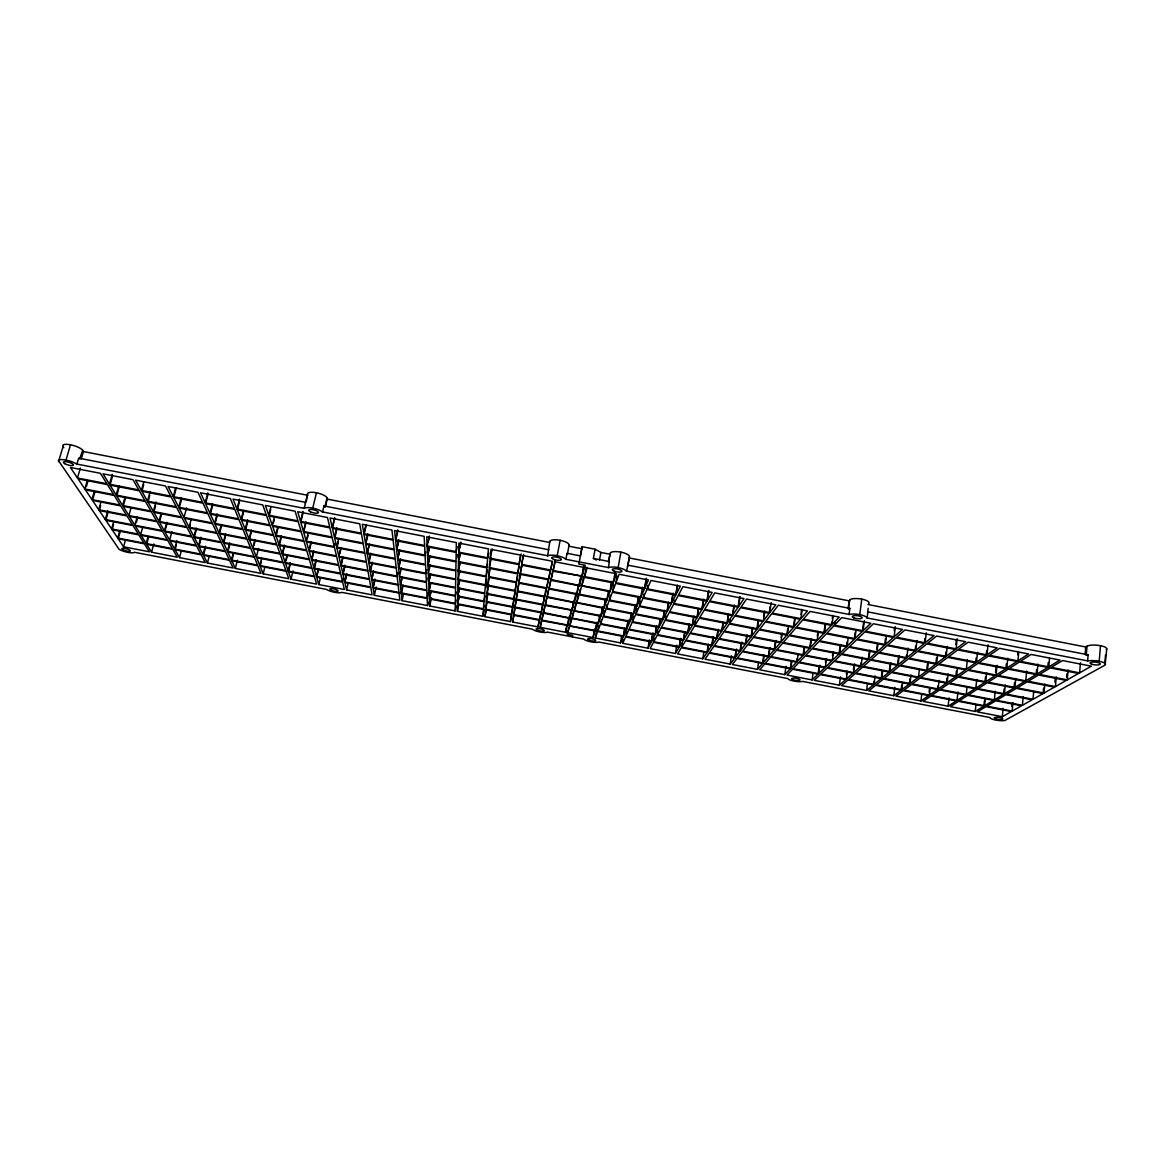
<?xml version="1.0" encoding="UTF-8"?>
<svg xmlns="http://www.w3.org/2000/svg" width="1165" height="1165" viewBox="0 0 1165 1165"><rect width="100%" height="100%" fill="white"/><g stroke="black" fill="none" stroke-linecap="round" stroke-linejoin="round"><path stroke-width="1.5" d="M455.18 610.911L455.297 603.965L429.434 598.97L429.739 605.989L455.18 610.911L456.214 605.946M429.084 591.063L429.404 598.344L455.311 603.354L455.428 596.16L429.084 591.063L430.555 584.233M428.735 582.864L429.055 590.422L455.442 595.519L455.559 588.063L428.735 582.864L430.599 574.17M456.17 551.642L456.331 542.584L426.74 536.817L427.133 545.992L456.17 551.642L457.233 546.662M457.394 611.334L457.539 604.402L483.388 609.397L482.805 616.256L457.394 611.334L458.777 604.722M457.554 603.79L457.714 596.611L484.028 601.693L483.431 608.8L457.554 603.79L459.316 595.373M457.728 595.97L457.889 588.514L484.698 593.713L484.072 601.067L457.728 595.97L459.52 587.422M457.903 587.859L458.078 580.126L485.383 585.413L484.742 593.058L457.903 587.859L459.724 579.151M486.533 579.427L485.441 584.743L458.093 579.427L458.267 571.403L460.291 561.792M458.296 570.69L458.471 562.331L486.853 567.85L486.169 576.093L458.296 570.69L459.971 562.68M458.486 561.588L458.675 552.894L487.64 558.53L486.912 567.107L458.486 561.588L460.204 553.433M458.704 552.137L458.894 543.079L488.455 548.832L487.698 557.773L458.704 552.137L460.801 542.162M1105.512 664.37A10.31 2.781 5 0 0 1099.207 661.254A10.31 2.781 5 0 0 1087.964 660.948L867.066 617.945A9.961 2.913 7.3 0 0 859.77 614.625A9.961 2.913 7.3 0 0 849.343 614.494L626.406 571.083A9.844 2.985 10.1 0 0 618.12 567.573A9.844 2.985 10.1 0 0 608.538 567.603L565.739 559.273A9.859 3 10.8 0 0 557.205 555.705A9.859 3 10.8 0 0 547.827 555.778L322.312 511.872A10.063 2.985 13.7 0 0 312.744 508.1A10.063 2.985 13.7 0 0 304.225 508.348L76.613 464.019A10.514 2.883 16.1 0 0 66.012 460.044A10.514 2.883 16.1 0 0 58.367 460.466L119.063 549.312A8.796 2.112 14.7 0 0 127.801 552.356A8.796 2.112 14.7 0 0 134.456 552.283L326.55 589.403A8.505 2.155 12.8 0 0 334.559 592.315A8.505 2.155 12.8 0 0 341.826 592.359L532.42 629.202A8.373 2.17 10.8 0 0 539.701 631.954A8.373 2.17 10.8 0 0 547.579 632.129L583.782 639.119A8.359 2.155 10.3 0 0 590.873 641.842A8.359 2.155 10.3 0 0 598.897 642.046L787.657 678.525A8.417 2.112 8.3 0 0 794.035 681.103A8.417 2.112 8.3 0 0 802.656 681.423L989.959 717.524A8.621 2.039 6.5 0 0 995.638 720.057A8.621 2.039 6.5 0 0 1004.842 720.494L1105.134 665.055L1106.75 648.847M1099.207 661.254L1100.474 645.687M1104.959 661.924L1105.512 655.05M485.441 584.743L486.111 576.806L458.267 571.403M1079.591 672.875L1091.387 666.176L1062.509 660.57L1051.238 667.356L1079.591 672.875L1080.45 662.783M1085.081 654.701L1085.736 646.983L1087.032 646.196A10.281 2.854 4.8 0 1 1099.847 645.57A10.281 2.854 4.8 0 1 1106.371 649.56M1086.261 655.473L1087.032 646.196M1087.615 661.036L1088.125 654.817L867.881 611.902L867.095 618.091M1066.572 677.113L1066.863 673.821M1067.256 679.865L1078.586 673.443L1050.277 667.938L1039.457 674.462L1067.256 679.865L1068.116 669.962M485.019 616.678L485.63 609.834L511.435 614.829L510.416 621.586L485.019 616.678L486.358 610.052M485.674 609.237L486.315 602.145L512.6 607.227L511.522 614.232L485.674 609.237L487.334 601.431M486.373 601.519L487.028 594.165L513.794 599.349L512.687 606.615L486.373 601.519L488.106 592.956M487.087 593.509L487.756 585.879L515.032 591.165L513.896 598.708L487.087 593.509L488.849 584.801M487.815 585.194L488.528 577.272L516.328 582.66L515.134 590.495L487.815 585.194L489.562 577.024M488.586 576.573L489.329 568.331L517.682 573.835L516.43 581.976L488.586 576.573L490.48 567.661M489.387 567.588L490.159 559.025L519.08 564.646L517.784 573.107L489.387 567.588L491.382 557.802M490.217 558.253L491.018 549.327L520.522 555.079L519.182 563.889L490.217 558.253L492.183 549.065M1054.908 682.253L1055.184 679.02M1055.403 686.593L1066.295 680.404L1038.525 675.016L1028.112 681.292L1055.403 686.593L1056.262 676.865M1043.083 693.568L1016.361 688.384L1006.706 694.194L1032.991 699.291L1043.083 693.568L1043.578 688.195M1043.986 693.059L1054.471 687.117L1027.224 681.831L1017.205 687.874L1043.986 693.059L1044.801 684.103M1047.961 665.783L1048.267 662.419M1048.777 666.875L1059.99 660.074L1031.083 654.453L1020.38 661.356L1048.777 666.875L1049.534 658.473M1032.991 699.291L1033.646 692.258M1036.268 672.904L1036.573 669.613M1037.025 673.996L1047.816 667.458L1019.477 661.938L1009.196 668.579L1037.025 673.996L1037.957 664.094M1022.389 705.306L1032.132 699.786L1005.876 694.704L996.585 700.311L1022.389 705.306L1023.22 696.655M1025.739 680.826L1036.107 674.55L1008.322 669.147L998.434 675.525L1025.739 680.826L1026.671 671.113M1011.861 706.456L1012.196 703.048M1014.031 687.933L987.265 682.748L978.105 688.661L1004.419 693.757L1014.031 687.933L1014.555 682.574M1012.167 711.101L1021.559 705.772L995.784 700.777L986.813 706.194L1012.167 711.101L1012.997 702.582M1017.657 654.774L1017.977 651.439M1014.875 687.423L1024.865 681.365L997.589 676.079L988.08 682.224L1014.875 687.423L1015.749 678.467M1017.919 660.875L1028.564 653.958L999.614 648.322L989.493 655.342L1017.919 660.875L1018.72 652.487M1005.905 668.681L978.076 663.278L968.712 669.759L996.06 675.074L1005.905 668.681L1006.385 663.744M1003.604 694.253L977.319 689.17L968.494 694.864L994.327 699.874L1003.604 694.253L1004.114 688.981M1006.778 668.113L1017.001 661.458L988.634 655.953L978.906 662.696L1006.778 668.113L1007.754 658.225M1004.419 693.757L1005.293 684.962M1002.308 716.693L1011.366 711.553L986.056 706.645L977.391 711.873L1002.308 716.693L1003.138 708.32M995.551 672.38L996.031 667.53M996.06 675.074L997.036 665.361M994.327 699.874L995.201 691.224M986.158 655.473L957.746 649.939L948.572 656.798L976.474 662.23L986.158 655.473L986.682 650.449M987.017 654.861L997.094 647.827L968.115 642.192L958.562 649.327L987.017 654.861L988.051 644.798M984.935 682.297L958.14 677.098L949.475 683.112L975.819 688.209L984.935 682.297L985.488 676.923M985.75 681.773L995.216 675.613L967.911 670.312L958.912 676.559L985.75 681.773L986.668 672.817M983.843 706.223L958.504 701.315L950.276 706.631L975.221 711.451L983.843 706.223L984.367 701.126M984.614 705.757L993.541 700.354L967.736 695.359L959.232 700.849L984.614 705.757L985.313 698.956M976.474 662.23L977.508 652.342M975.819 688.209L976.736 679.428M975.221 711.451L975.92 704.752M966.251 694.427L975.032 688.719L948.732 683.622L940.373 689.418L966.251 694.427L966.979 687.51M975.644 662.798L947.786 657.395L938.961 663.992L966.338 669.307L975.644 662.798L976.168 657.861M957.018 700.427L965.494 694.923L939.66 689.913L931.607 695.505L957.018 700.427L957.936 691.923M966.338 669.307L967.372 659.594M948.106 706.208L956.29 700.893L930.922 695.986L923.146 701.388L948.106 706.208L949.024 697.85M955.824 644.449L956.378 639.439M956.086 648.847L965.596 641.697L936.573 636.061L927.602 643.313L956.086 648.847L957.193 638.799M955.81 676.647L929 671.448L920.816 677.549L947.189 682.661L955.81 676.647L956.392 671.288M956.582 676.108L965.537 669.86L938.218 664.545L929.714 670.894L956.582 676.108L957.353 668.958M945.368 656.914L917.481 651.497L909.181 658.21L936.587 663.526L945.368 656.914L945.907 651.992M946.14 656.332L955.285 649.458L926.83 643.925L918.209 650.9L946.14 656.332L947.247 646.459M946.446 683.185L920.117 678.074L912.239 683.971L938.131 688.981L946.446 683.185L947.029 677.913M947.189 682.661L948.15 673.88M937.81 686.025L937.417 689.476L911.554 684.481L903.953 690.161L929.393 695.083L930.165 688.282M936.019 662.477L936.558 657.628M936.587 663.526L937.49 655.444M938.131 688.981L939.092 680.345M920.962 700.966L928.709 695.563L903.312 690.641L895.972 696.131L920.962 700.966L921.733 694.282M926.656 670.982L899.802 665.783L892.113 672.001L918.515 677.113L926.656 670.982L927.471 663.846M927.384 670.443L935.83 664.094L908.467 658.778L900.487 665.23L927.384 670.443L928.403 661.516M929.102 692.17L929.481 688.777M918.515 677.113L919.331 670.079M924.559 641.784L924.937 638.435M925.126 642.832L934.053 635.566L905.001 629.916L896.599 637.284L925.126 642.832L926.277 632.784M909.312 684.044L883.419 679.035L876.284 684.802L901.739 689.724L909.312 684.044L909.923 678.86M909.981 683.535L917.831 677.637L891.458 672.525L884.06 678.511L909.981 683.535L910.986 674.899M915.049 651.031L887.118 645.599L879.357 652.415L906.792 657.744L915.049 651.031L915.632 646.109M915.777 650.434L924.355 643.444L895.885 637.91L887.817 645.002L915.777 650.434L916.942 640.561M906.472 655.094L906.093 658.312L878.701 652.997L871.231 659.55L898.142 664.778L899.22 655.851M901.098 690.219L875.672 685.297L868.77 690.874L893.803 695.709L901.098 690.219L901.71 685.122M901.739 689.724L902.555 682.938M906.792 657.744L907.943 648.046M889.39 670.326L890.031 665.069M894.225 630.746L894.633 627.411M889.827 671.55L897.472 665.332L870.59 660.118L863.396 666.424L889.827 671.55L890.89 662.769M894.123 636.804L902.482 629.42L873.386 623.756L865.566 631.255L894.123 636.804L895.346 626.755M893.803 695.709L894.807 687.35M897.691 663.54L898.332 658.196M884.89 643.488L885.502 638.566M881.177 678.598L855.256 673.574L848.571 679.443L874.056 684.379L881.177 678.598L882.021 671.695M885.385 644.522L893.409 637.43L864.896 631.881L857.382 639.09L885.385 644.522L886.39 636.308M881.803 678.074L889.172 672.088L862.784 666.962L855.853 673.05L881.803 678.074L882.648 671.171M876.721 649.313L877.318 644.478M876.968 651.949L884.701 645.133L856.741 639.702L849.503 646.619L876.968 651.949L877.973 643.881M873.459 684.874L848.004 679.938L841.552 685.603L866.6 690.452L873.459 684.874L873.881 681.481M874.056 684.379L875.119 675.889M868.478 657.875L869.148 652.531M868.886 659.099L876.313 652.531L848.892 647.216L841.931 653.871L868.886 659.099L870.007 650.172M866.6 690.452L867.43 683.768M860.935 663.016L860.484 666.526L834.067 661.4L827.616 667.589L853.596 672.613L854.702 663.992M862.624 629.741L863.483 623.057M834.941 621.862L834.49 625.212L863.076 630.76L864.357 620.727M867.59 612.877L868.173 608.261M861.095 665.987L868.245 659.667L841.334 654.439L834.635 660.861L861.095 665.987L862.217 657.206M846.445 674.433L846.882 671.04M846.358 679.02L852.998 673.137L827.063 668.113L820.83 674.084L846.358 679.02L847.232 672.234M854.513 637.59L855.154 632.668M854.935 638.609L862.42 631.401L833.878 625.853L826.902 633.163L854.935 638.609L855.998 630.396M859.77 614.625L861.765 599.13A9.932 3 7.2 0 0 849.693 599.917L847.872 608.48M853.45 669.686L854.105 664.531M839.004 653.987L812.049 648.759L805.845 655.283L832.334 660.409L839.004 653.987L839.936 646.866M847.13 641.915L846.504 646.75L819.053 641.42L812.602 648.191L839.586 653.419L840.766 644.493M848.484 609.149L849.693 599.917M839.368 685.18L845.79 679.515L820.306 674.579L814.291 680.331L839.368 685.18L840.46 676.836M849.067 614.581L849.882 608.392L627.6 565.098L627.877 565.768M847.115 646.153L854.309 639.221L826.32 633.789L819.621 640.823L847.115 646.153L848.178 638.085M832.465 655.706L832.931 652.211M832.334 660.409L833.499 651.643M823.873 633.323L795.855 627.877L789.695 635.012L817.233 640.357L823.873 633.323L824.995 625.124M818.616 673.647L824.805 667.676L798.826 662.652L793.074 668.71L818.616 673.647L819.767 665.171M831.839 622.037L831.388 625.372L802.816 619.809L796.409 627.236L824.471 632.697L825.577 624.484M825.49 662.506L825.956 659.07M825.344 667.152L831.766 660.963L805.321 655.837L799.336 662.113L825.344 667.152L826.509 658.531M832.291 618.702L832.727 615.368M831.999 624.717L839.208 617.101L810.054 611.421L803.384 619.154L831.999 624.717L833.121 616.358M817.32 636.119L817.976 631.284M817.233 640.357L818.325 632.289M812.107 679.923L818.078 674.156L792.579 669.22L787.016 675.059L812.107 679.923L813.024 673.239M818.311 672.467L819.228 665.696M810.942 639.41L809.719 648.308L782.734 643.08L777.026 649.691L803.544 654.832L804.52 647.827M810.257 647.725L816.665 640.954L789.171 635.624L783.244 642.498L810.257 647.725L811.481 638.813M801.025 614.334L801.724 609.324M800.894 618.673L807.505 610.926L778.322 605.247L772.235 613.096L800.894 618.673L802.059 610.314M796.569 662.215L770.575 657.177L765.274 663.322L790.846 668.273L796.569 662.215L797.049 658.764M803.996 648.395L803.02 655.385L776.545 650.259L771.041 656.638L797.078 661.676L798.04 654.788M791.312 662.026L790.351 668.797L764.823 663.846L759.696 669.788L784.831 674.637L786.011 666.307M793.423 627.396L765.361 621.95L759.74 629.202L787.307 634.546L793.423 627.396L794.807 617.581M793.962 626.77L800.326 619.329L771.711 613.766L765.856 621.309L793.962 626.77L795.127 618.557M790.846 668.273L791.807 661.502M781.162 637.284L781.671 633.731M787.7 628.721L786.783 635.158L759.26 629.814L753.857 636.789L780.899 642.032L782.181 633.119M787.307 634.546L788.457 626.493M768.318 656.74L742.28 651.701L737.445 657.948L763.046 662.9L768.318 656.74L769.322 649.866M775.511 641.07L774.244 649.808L747.741 644.682L742.717 651.148L768.784 656.201L770.036 647.58M774.725 649.255L780.39 642.629L753.391 637.386L748.178 644.099L774.725 649.255L775.992 640.488M769.22 613.285L740.576 607.708L735.29 615.368L763.425 620.828L769.22 613.285L770.196 606.615M769.73 612.615L775.774 604.751L746.547 599.072L741.042 607.038L769.73 612.615L771.201 602.596M762.594 663.424L737.037 658.473L732.363 664.501L757.512 669.365L762.594 663.424L763.832 654.963M763.046 662.9L764.036 656.113M757.104 627.746L758.299 619.693M730.251 620.159L729.756 623.377L757.337 628.736L758.546 620.683M763.643 616.562L764.371 611.654M763.425 620.828L764.866 610.984M757.512 669.365L758.502 662.696M745.425 644.23L718.892 639.09L714.349 645.658L740.445 650.711L745.425 644.23L746.75 635.493M752.372 628.037L751.046 636.935L724.004 631.692L719.3 638.507L745.877 643.663L747.187 634.896M751.498 636.338L756.871 629.348L729.319 624.003L724.426 631.081L751.498 636.338L752.838 627.425M734.809 658.05L709.223 653.099L705 659.201L730.178 664.079L734.809 658.05L736.091 649.589M735.217 657.511L740.023 651.264L713.97 646.226L709.587 652.56L735.217 657.511L736.513 649.051M740.285 649.546L741.319 642.672M740.445 650.711L741.756 642.104M732.392 615.542L704.272 610.081L699.728 617.552L727.353 622.911L732.392 615.542L733.906 605.727M732.843 614.887L738.086 607.227L709.398 601.65L704.679 609.426L732.843 614.887L734.358 605.057M738.333 605.567L739.615 597.237M738.552 606.543L744.013 598.577L714.742 592.883L709.82 600.965L738.552 606.543L740.081 596.538M730.178 664.079L731.445 655.749M721.936 629.45L723.043 622.343M695.534 621.819L694.966 625.372L722.067 630.629L723.174 623.508M722.067 630.629L726.916 623.537L728.416 613.897M727.353 622.911L728.591 614.858M682.253 643.779L681.7 647.158L707.359 652.123L711.699 645.774L713.053 637.197M717.946 629.901L716.591 638.638L690.029 633.498L685.967 640.168L712.092 645.221L713.431 636.614M716.985 638.056L721.659 631.241L694.588 625.984L690.379 632.901L716.985 638.056L718.354 629.304M512.615 622.008L513.678 615.266L539.468 620.261L537.982 626.916L512.615 622.008L514.246 613.722M513.78 614.669L514.872 607.679L541.128 612.761L539.599 619.663L513.78 614.669L515.105 607.926M514.974 607.052L516.124 599.8L542.861 604.985L541.259 612.149L514.974 607.052L516.328 600.208M516.226 599.159L517.406 591.631L544.652 596.902L543.006 604.344L516.226 599.159L517.944 590.437M517.508 590.961L518.745 583.141L546.516 588.529L544.798 596.247L517.508 590.961L518.906 583.869M518.862 582.442L520.143 574.316L548.453 579.806L546.676 587.844L518.862 582.442L520.639 573.529M520.26 573.588L521.585 565.127L550.477 570.748L548.613 579.107L520.26 573.588L522.182 563.787M521.702 564.384L523.1 555.574L552.574 561.312L550.637 570.005L521.702 564.384L523.668 554.409M520.245 576.617L520.755 573.471M708.32 644.216L706.995 652.662L681.365 647.711L677.593 653.915L702.801 658.778L703.864 652.123M707.359 652.123L708.422 645.352M666.074 616.096L665.477 619.649L692.607 624.921L696.947 617.727L698.228 609.688M697.325 617.086L701.825 609.601L673.676 604.14L669.671 611.712L697.325 617.086L698.621 609.033M702.087 607.97L703.398 599.8M674.579 600.193L674.025 603.47L702.218 608.946L703.806 599.116M702.218 608.946L706.907 601.169L708.495 591.179M707.33 600.47L712.194 592.388L682.894 586.679L678.569 594.878L707.33 600.47L708.917 590.466M658.123 631.226L657.541 634.663L683.695 639.716L684.816 632.843M683.695 639.716L687.714 633.046L689.127 624.309M688.064 632.449L692.243 625.532L665.142 620.275L661.429 627.294L688.064 632.449L689.491 623.712M692.52 623.756L693.67 616.649M692.607 624.921L694.049 616.023M680.52 638.828L679.137 647.274L653.492 642.308L650.172 648.614L675.409 653.492L676.763 645.162M654.366 638.376L653.798 641.755L679.472 646.721L680.855 638.274M683.622 638.58L684.743 631.707M643.91 594.237L643.342 597.499L671.579 602.989L675.7 595.097L677.346 585.121M647.842 585.471L647.259 588.806L676.064 594.398L677.447 586.068M633.367 616.445L632.449 621.673L659.113 626.843L662.783 619.824L664.283 610.941M636.876 608.596L635.944 613.926L663.118 619.197L664.603 610.3M667.196 610.285L668.535 602.261M640.415 601.053L639.57 605.873L667.268 611.246L668.608 603.208M667.268 611.246L671.229 603.659L672.584 595.49M671.579 602.989L673.21 593.16M623.304 639.978L622.722 643.298L647.973 648.177L649.386 639.876M647.973 648.177L651.264 641.886L652.415 635.129M651.555 641.332L654.963 634.794L628.823 629.741L625.853 636.352L651.555 641.332L652.982 632.872M655.546 631.357L656.419 626.217M655.269 634.211L658.808 627.44L632.187 622.285L629.085 629.144L655.269 634.211L656.711 625.62M659.099 625.707L660.278 618.717M659.113 626.843L660.293 619.853M610.314 595.199L609.441 600.033L637.168 605.407L638.551 597.368M637.168 605.407L640.59 597.703L642.585 587.204M613.795 584.99L612.63 591.543L640.896 597.033L644.449 589.024L646.167 579.049M617.115 576.049L615.935 582.704L644.755 588.31L646.488 578.306M545.424 591.805L545.671 590.393M596.436 631.343L595.242 637.983L620.523 642.876L623.362 636.483L624.833 628.052M598.781 625.867L597.878 630.935L623.61 635.915L624.79 629.158M623.61 635.915L626.552 629.289L628.052 620.712M601.227 620.202L600.616 623.639L626.814 628.707L628.314 620.115M626.144 634.663L626.726 631.284M630.163 620.1L631.386 613.11M604.387 610.824L603.441 616.052L630.134 621.236L631.357 614.246M607.023 604.635L606.382 608.188L633.585 613.474L635.129 604.577M633.585 613.474L636.876 606.062L638.537 596.436M626.522 571.258L629.435 556.972A9.815 3.073 10.1 0 0 620.872 552.137A9.815 3.073 10.1 0 0 610.183 553.215L608.48 561.836M627.804 566.161L629.435 556.972M620.523 642.876L621.688 636.221M618.134 567.573L620.872 552.137M601.213 614.479L602.465 607.504M572.263 636.789L572.699 635.406L567.224 634.343L567.559 633.236L565.52 632.246L540.181 627.338L541.696 620.683L595.635 630.513L598.111 623.785L543.545 612.586L545.176 605.436L601.125 615.615L602.698 606.878M604.431 604.824L605.378 599.509M578.117 595.359L576.792 602.451L604.023 607.737L605.625 598.854M604.023 607.737L606.79 600.223L608.523 590.597M610.489 588.485L611.669 581.961M583.374 577.389L581.874 585.558L610.169 591.063L611.916 581.248M610.169 591.063L613.154 582.937L615.207 572.219M568.651 627.687L567.719 632.668L593.029 637.561L594.543 629.26M593.029 637.561L596.946 622.649M595.635 630.513L597.164 622.066M608.538 562.404L610.183 553.215M573.049 612.965L572.102 618.12L598.329 623.188L599.655 615.222M608.334 567.704L609.441 561.559L593.393 558.428L595.082 549.225L582.223 546.705L580.403 555.501M599.494 560.088L600.892 552.443L595.082 549.225M582.456 573.529L583.68 566.874M555.064 560.511L553.157 570.5L582.049 576.122L583.898 566.132M580.17 589.359L579.282 594.165L576.675 594.383L548.933 588.995L547.171 596.713L603.79 608.378L601.125 615.615M586.097 568.287L584.568 576.602L552.982 571.243L551.074 579.573L609.907 591.747L607.038 599.553L579.282 594.165L581.655 586.257M566.758 625.605L565.52 632.246L569.204 616.649M582.223 546.705L578.816 564.006L585.252 565.258L584.801 566.787L587.131 568.039L616.533 573.763L613.431 582.223L584.568 576.602L587.131 568.039M571.403 609.091L569.816 617.668L571.899 610.606M572.219 608.858L573.515 601.897M546.662 597.82L545.322 604.795L572.073 609.979L573.704 601.256M571.127 618.775L569.874 625.518L571.913 618.717M572.073 609.979L576.078 593.116M577.563 589.563L578.452 584.757M550.623 580.287L549.094 588.31L576.864 593.699L578.364 585.675M575.699 603.455L574.403 610.431L576.602 603.106M576.864 593.699L580.709 577.622M581.219 575.277L579.413 585.078L581.83 576.85M565.87 559.448L567.035 553.288L580.505 555.909M567.355 554.38L569.088 545.205A9.83 3.087 10.8 0 0 560.147 540.298A9.83 3.087 10.8 0 0 549.807 541.448L549.603 542.453L327.249 499.101L327.001 497.994A10.034 3.073 13.8 0 0 316.458 492.766A10.034 3.073 13.8 0 0 307.531 494.193L305.317 503.338M537.982 626.916L539.57 618.63M539.599 619.663L540.88 612.921M541.259 612.149L542.905 603.572M543.006 604.344L544.667 595.621M544.798 596.247L546.501 587.378M546.676 587.844L548.365 578.903L547.623 581.932M548.613 579.107L550.186 570.937M550.637 570.005L552.225 561.69M540.181 627.338L541.448 620.712M541.841 620.1L543.414 613.198L569.641 618.28L567.632 625.081L541.841 620.1L543.443 611.669M543.545 612.586L544.856 605.727M547.171 596.713L548.526 589.606M551.074 579.573L552.953 569.772M557.205 555.705L560.147 540.298M549.807 541.448L547.637 555.894M519.182 563.889L521.163 553.914M517.784 573.107L519.08 566.583M516.43 581.976L517.711 575.554M515.134 590.495L516.546 583.403M513.896 598.708L515.614 589.985M512.687 606.615L514.377 598.053M511.522 614.232L513.197 605.815M510.416 621.586L511.712 614.96M521.105 569.423L521.745 566.161M486.169 576.093L487.48 569.685M485.82 587.83L486.519 584.349M484.072 601.067L485.121 595.941M483.431 608.8L484.116 605.436M482.805 616.256L484.159 609.63M487.698 557.773L488.718 552.793M486.912 567.107L487.582 563.845M455.442 595.519L456.156 592.111M458.617 585.034L459.709 579.821M455.311 603.354L456.01 599.99M458.428 593.189L459.505 588.063M458.238 601.038L459.301 595.999M456.709 557.846L457.394 554.584M459.724 547.929L460.772 542.948M459.505 557.452L460.525 552.559M458.093 579.427L459.957 570.573M403.134 585.121L401.284 593.524L402.056 600.645L427.526 605.567L428.225 602.261M429.404 598.344L430.846 591.616M429.798 597.281L431.239 590.568M429.739 605.989L431.501 597.718M399.799 550.04L397.658 559.637L398.547 567.879L425.953 573.195L426.725 569.656M427.948 564.792L427.584 556.331L456.01 561.85L455.865 570.209L427.948 564.792L429.681 556.797M427.977 565.52L455.85 570.923L455.719 578.976L428.341 573.661L427.977 565.52L430.06 555.923M426.361 581.743L425.982 573.894L398.619 568.593L399.464 576.529L426.361 581.743L427.118 578.262M428.341 573.661L430.249 564.807M428.705 582.194L428.371 574.36L455.704 579.66L455.573 587.408L428.705 582.194L430.584 573.5M427.147 597.907L426.798 590.626L400.425 585.514L401.226 592.898L427.147 597.907L428.239 592.869M429.055 590.422L430.526 583.578M397.847 530.701L395.634 540.647L396.581 549.56L425.079 555.093L425.778 551.846M427.133 545.992L429.303 536.031M428.254 541.798L429.332 536.832M427.555 555.574L427.176 546.778L456.156 552.414L456.01 561.108L427.555 555.574L429.317 547.434M427.934 554.7L429.346 548.191M402.056 600.645L403.498 594.019M399.464 576.529L401.386 567.836M400.367 584.859L399.537 577.214L426.405 582.413L426.769 589.971L400.367 584.859L401.867 578.029M400.804 583.811L402.318 576.981M401.226 592.898L402.697 586.17M396.581 549.56L398.765 539.788M396.668 550.331L425.109 555.851L425.531 564.326L397.585 558.909L396.668 550.331L398.838 540.56M397.585 558.909L399.362 550.899M398.547 567.879L400.512 559.04M399.012 566.816L400.192 561.515M370.849 553.987L368.839 562.812L370.208 570.865L397.134 576.078L397.906 572.597M395.547 539.846L394.542 530.556L424.162 536.322L424.613 545.497L395.547 539.846L397.76 529.9M371.635 579.296L370.31 571.549L397.207 576.762L398.066 584.422L371.635 579.296L373.557 570.763M372.509 576.544L373.295 573.136M373.004 587.437L371.737 579.966L398.139 585.078L398.969 592.461L373.004 587.437L374.912 579.034M373.499 586.388L374.635 581.35M374.344 595.286L373.12 588.077L399.042 593.087L399.828 600.208L374.344 595.286L376.193 587.014M369.494 544.157L367.295 553.739L395.226 559.156L396.158 567.428L368.722 562.098L370.732 553.259M370.208 570.865L372.174 562.171M370.718 569.816L372.29 562.87M545.322 604.795L547.026 597.368L574.243 602.64M549.094 588.31L550.914 580.287L579.209 585.791M553.157 570.5L555.137 561.807L584.568 567.544L582.049 576.122M363.902 533.701L362.315 524.279L391.964 530.06L393.013 539.351L363.902 533.701L365.81 525.415M364.048 534.502L393.1 540.152L394.105 549.079L365.577 543.545L364.048 534.502L366.334 524.57M365.577 543.545L367.82 533.774M365.708 544.317L394.192 549.836L395.153 558.428L367.179 552.996L365.708 544.317L367.572 536.177M367.179 552.996L368.999 545.002M345 565.87L343.02 574.403L369.451 579.515L370.747 587L344.767 581.976L346.704 573.573M345.685 579.253L346.471 575.903M346.588 589.912L344.913 582.616L370.863 587.641L372.116 594.849L346.588 589.912L348.117 583.316M340.894 565.185L339.03 557.03L366.451 562.346L367.863 570.413L340.894 565.185L342.525 558.239M341.054 565.884L367.98 571.098L369.334 578.859L342.874 573.733L341.054 565.884L343.078 557.205M342.874 573.733L344.855 565.185M316.298 560.307L314.273 568.84L316.487 576.5L342.51 581.539L343.282 578.175M305.638 524.148L303.672 532.259L306.264 541.172L334.297 546.618L335.054 543.429M336.729 547.084L334.704 538.288L363.232 543.822L364.747 552.53L336.729 547.084L338.607 539.104M336.903 547.841L364.878 553.273L366.334 561.632L338.855 556.302L336.903 547.841L338.403 541.463M338.855 556.302L340.923 547.477M339.845 553.506L340.675 549.967M318.817 584.553L316.676 577.156L342.656 582.18L344.374 589.49L318.817 584.553L320.39 577.942M332.229 527.541L330.044 518.003L359.737 523.784L361.368 533.206L332.229 527.541L334.588 517.595M332.811 526.697L334.777 518.425M334.53 537.502L332.418 528.357L361.514 534.007L363.087 543.05L334.53 537.502L336.831 527.745M335.098 536.657L337.005 528.546M313.851 551.54L311.769 560.205L338.724 565.418L340.559 573.282L314.069 568.156L316.108 559.622M316.487 576.5L318.089 569.787M317.084 575.481L318.671 568.768M308.958 550.506L306.482 541.929L334.471 547.375L336.467 555.851L308.958 550.506L311.084 541.681M309.599 549.472L311.288 542.424M322.516 512.061L323.972 505.93L548.817 549.749M311.565 559.491L309.176 551.249L336.641 556.564L338.549 564.734L311.565 559.491L313.647 550.812M327.001 497.994L324.817 507.139L323.972 505.93M325.428 506.702L327.249 499.101M290.464 563.307L288.41 571.68L314.419 576.719L316.603 584.116L291.017 579.18L293.027 570.923M303.177 512.28L300.759 522.197L329.884 527.862L332.04 537.021L303.453 531.473L305.812 521.716M312.744 508.1L316.458 492.766M306.264 541.172L308.186 533.191M307.254 538.74L308.011 535.551M288.192 571.025L285.483 563.263L311.972 568.389L314.23 576.063L288.192 571.025L290.231 562.637M300.526 521.367L297.73 511.712L327.452 517.493L329.695 527.046L300.526 521.367L302.944 511.435M304.225 508.348L305.594 502.348L78.667 458.136L76.89 464.238M306.351 501.387L307.531 494.193M281.464 536.628L279.294 545.453L306.788 550.783L309.22 559.04L282.207 553.812L284.333 545.133M282.877 552.793L284.58 545.861M285.25 562.578L282.454 554.525L309.424 559.753L311.769 567.704L285.25 562.578L286.91 555.749M286.313 559.855L287.158 556.448M275.741 535.259L272.61 526.231L301.196 531.779L303.817 540.706L275.741 535.259L277.721 527.264M276.018 536.016L304.05 541.463L306.57 550.04L279.032 544.71L276.018 536.016L277.984 528.051M279.032 544.71L281.216 535.885M259.853 565.535L256.679 557.685L283.182 562.812L285.92 570.588L259.853 565.535L261.528 558.836M260.538 564.53L261.382 561.181M270.717 509.425L269.057 516.037L298.225 521.702L300.963 530.992L272.333 525.43L274.358 517.304M273.411 522.983L274.226 519.736M263.188 573.792L260.13 566.219L286.153 571.243L288.789 578.743L263.188 573.792L264.834 567.195M569.088 545.205L568.84 546.196L581.087 548.584M256.387 556.987L253.096 548.832L280.095 554.059L282.935 562.127L256.387 556.987L258.528 548.467M268.78 515.192L265.372 505.421L295.138 511.217L297.978 520.871L268.78 515.192L270.848 506.921M247.533 522.138L245.509 530.104L273.571 535.551L276.644 544.244L249.077 538.9L251.305 530.075M249.383 539.643L276.906 544.987L279.848 553.346L252.805 548.118L249.383 539.643L251.159 532.594M252.805 548.118L254.989 539.439M253.97 545.366L255.266 540.167M245.203 529.318L241.505 520.187L270.12 525.735L273.309 534.779L245.203 529.318L247.635 519.75M233.51 554.03L231.806 560.729L257.858 565.768L260.96 573.355L235.33 568.404L237.427 560.176M237.325 509.862L266.523 515.542L269.843 524.934L241.17 519.372L237.325 509.862L239.451 501.605M225.486 536.22L223.709 543.138L250.737 548.38L254.087 556.535L227.495 551.394L229.68 542.89M228.267 550.39L230.015 543.589M241.17 519.372L243.252 511.26M241.912 518.556L243.98 510.459M231.486 560.059L227.83 552.094L254.363 557.234L257.582 565.098L231.486 560.059L233.189 553.36M223.374 542.409L219.428 533.832L246.98 539.177L250.446 547.652L223.374 542.409L225.602 533.745M236.99 509.018L232.985 499.115L262.78 504.911L266.232 514.697L236.99 509.018L239.539 499.101M207.443 563.015L203.438 555.254L229.534 560.292L233.102 567.981L207.443 563.015L209.147 556.433M219.078 533.075L214.986 524.177L243.077 529.624L246.674 538.434L219.078 533.075L221.102 525.24M219.879 532.085L221.714 525.036M209.977 513.314L205.55 503.688L234.791 509.367L238.679 518.891L209.977 513.314L212.54 503.571M210.355 514.129L239.014 519.692L242.757 528.852L214.622 523.391L210.355 514.129L212.481 506.032M201.181 537.997L198.953 546.501L225.515 551.657L229.214 559.608L203.089 554.555L205.273 546.196M203.89 553.579L205.637 546.88M214.622 523.391L217.112 513.823M215.394 522.59L217.476 514.624M194.278 537.444L221.35 542.686L225.194 550.943L198.589 545.788L194.278 537.444L196.113 530.512M205.156 502.829L200.54 492.795L230.393 498.605L234.442 508.522L205.156 502.829L207.778 492.912M205.987 502.028L208.156 493.785M198.589 545.788L200.817 537.269M189.05 527.25L184.419 518.25L212.54 523.697L216.675 532.609L189.05 527.25L191.133 519.43M189.444 528.022L217.025 533.381L221.015 541.958L193.9 536.701L189.444 528.022L190.274 524.891M193.9 536.701L196.186 528.036M174.663 549.065L170.046 540.909L196.637 546.065L200.817 554.118L174.663 549.065L176.905 540.706M175.056 549.749L201.181 554.802L205.215 562.578L179.526 557.613L175.056 549.749L176.396 544.739M181.361 499.974L179.177 508.071L207.865 513.649L212.176 522.91L183.997 517.449L186.56 507.882M179.526 557.613L181.274 551.045M169.624 540.181L164.833 531.735L191.934 536.978L196.273 545.351L169.624 540.181L171.925 531.677M176.41 487.611L173.745 497.499L203.016 503.193L207.486 512.833L178.755 507.241L181.376 497.513M173.294 496.625L168.08 486.475L197.948 492.3L202.608 502.333L173.294 496.625L175.522 488.383M161.542 514.391L159.43 522.197L187.041 527.556L191.541 536.235L164.411 530.978L166.741 522.328M165.299 530.002L167.163 523.085M155.542 505.945L153.809 512.309L181.958 517.77L186.648 526.784L158.979 521.425L161.105 513.605M148.465 537.575L146.644 544.259L172.784 549.312L177.284 557.19L151.566 552.21L153.809 543.997M149.746 495.533L147.97 502.013L176.687 507.591L181.551 516.969L153.343 511.493L155.964 501.94M146.208 543.56L141.096 535.303L167.731 540.458L172.391 548.613L146.208 543.56L148.042 536.861M136.305 522.561L137.732 517.376M147.489 501.168L141.897 491.31L171.197 497.004L176.25 506.76L147.489 501.168L150.169 491.441M140.645 534.575L135.344 526.012L162.474 531.269L167.309 539.745L140.645 534.575L142.523 527.774M128.893 515.585L123.17 506.353L151.363 511.828L156.576 520.959L128.893 515.585L131.062 507.765M120.534 530.395L118.204 538.754L144.373 543.822L149.338 551.788L123.592 546.807L125.427 540.225M141.387 490.421L135.562 480.155L165.474 485.98L170.745 496.13L141.387 490.421L143.674 482.179M142.348 489.65L143.717 484.713M134.878 525.255L129.373 516.372L157.027 521.731L162.052 530.526L134.878 525.255L137.266 516.605M119.456 486.242L116.718 495.941L145.465 501.532L150.897 511.013L122.66 505.537L124.888 497.586M123.606 504.765L125.398 498.416M113.558 524.6L112.131 529.696L138.781 534.851L143.936 543.108L117.723 538.041L119.587 531.356M107.777 513.386L105.826 520.304L132.985 525.561L138.329 534.123L111.636 528.954L113.544 522.153M100.627 505.858L99.287 510.547L126.97 515.906L132.519 524.803L105.316 519.532L107.763 510.882M112.335 476.864L110.005 485.106L139.334 490.8L144.984 500.688L116.194 495.096L118.466 486.985M98.748 509.746L92.486 500.397L120.709 505.887L126.475 515.119L98.748 509.746L100.976 501.926M109.452 484.218L103.015 473.82L132.956 479.645L138.839 489.926L109.452 484.218L112.262 474.33M91.933 499.581L85.424 489.868L114.214 495.46L120.199 505.057L91.933 499.581L94.219 491.615M92.952 498.809L94.773 492.46M84.856 488.994L78.07 478.888L107.442 484.611L113.689 494.601L84.856 488.994L87.186 480.912M86.356 486.635L87.754 481.786M77.473 478L70.424 467.471L100.408 473.31L106.903 483.723L77.473 478L80.341 468.112M58.541 461.69L63.027 446.515A10.485 2.971 16.3 0 1 70.497 444.782A10.485 2.971 16.3 0 1 82.671 450.345L79.642 458.966M81.23 459.112L83.429 451.554L82.671 450.345M66.012 460.044L70.497 444.782M574.432 601.999L576.675 594.383M567.719 632.668L569.7 626.1L595.417 631.081M572.102 618.12L574.214 611.057L600.892 616.227L598.329 623.188M576.792 602.451L579.078 594.849L606.79 600.223M581.874 585.558L584.335 577.33L613.154 582.937M595.242 637.983L597.66 631.517L623.362 636.483M597.878 630.935L600.383 624.222L626.552 629.289M600.616 623.639L603.208 616.678L629.872 621.833L626.814 628.707M603.441 616.052L606.149 608.829L633.309 614.101L630.134 621.236M606.382 608.188L609.193 600.689L636.876 606.062M609.441 600.033L612.368 592.228L640.59 597.703M612.63 591.543L615.659 583.432L644.449 589.024M615.935 582.704L619.096 574.258L648.468 579.981L644.755 588.31M622.722 643.298L625.59 636.92L651.264 641.886M632.449 621.673L635.668 614.552L662.783 619.824M635.944 613.926L639.279 606.528L666.919 611.902L663.118 619.197M639.57 605.873L643.036 598.184L671.229 603.659M643.342 597.499L646.954 589.505L675.7 595.097M647.259 588.806L651.017 580.476L680.345 586.184L676.064 594.398M653.798 641.755L657.235 635.231L683.345 640.299L679.472 646.721M657.541 634.663L661.123 627.891L687.714 633.046M665.477 619.649L669.322 612.368L696.947 617.727M674.025 603.47L678.19 595.577L706.907 601.169M675.409 653.492L679.137 647.274M681.7 647.158L685.617 640.735L711.699 645.774M694.966 625.372L699.335 618.193L726.916 623.537M702.801 658.778L706.995 652.662M712.092 645.221L716.591 638.638M729.756 623.377L734.838 616.023L762.929 621.469L757.337 628.736M745.877 643.663L751.046 636.935M768.784 656.201L774.244 649.808M780.899 642.032L786.783 635.158M784.831 674.637L790.351 668.797M797.078 661.676L803.02 655.385M803.544 654.832L809.719 648.308M824.471 632.697L831.388 625.372M834.49 625.212L841.742 617.596L870.852 623.26L863.076 630.76M839.586 653.419L846.504 646.75M853.596 672.613L860.484 666.526M898.142 664.778L906.093 658.312M929.393 695.083L937.417 689.476M848.892 608.829L849.882 608.392M1086.843 655.196L1088.125 654.817M395.634 540.647L424.657 546.283L425.079 555.093M303.672 532.259L332.229 537.808L334.297 546.618M397.658 559.637L425.56 565.054L425.953 573.195M368.839 562.812L396.231 568.127L397.134 576.078M314.273 568.84L340.719 573.952L342.51 581.539M401.284 593.524L427.176 598.533L427.526 605.567M83.429 451.554L307.822 495.314M600.892 552.443L609.848 554.191M629.056 557.933L848.877 600.805M867.91 604.504L1085.736 646.983M593.393 558.428L596.305 560.03M99.287 510.547L105.316 519.532M105.826 520.304L111.636 528.954M112.131 529.696L117.723 538.041M118.204 538.754L123.592 546.807M63.027 446.515L63.827 447.739M110.005 485.106L116.194 495.096M116.718 495.941L122.66 505.537M146.644 544.259L151.566 552.21M147.97 502.013L153.343 511.493M153.809 512.309L158.979 521.425M159.43 522.197L164.411 530.978M173.745 497.499L178.755 507.241M179.177 508.071L183.997 517.449M198.953 546.501L203.089 554.555M223.709 543.138L227.495 551.394M231.806 560.729L235.33 568.404M245.509 530.104L249.077 538.9M269.057 516.037L272.333 525.43M279.294 545.453L282.207 553.812M288.41 571.68L291.017 579.18M300.759 522.197L303.453 531.473M311.769 560.205L314.069 568.156M343.02 574.403L344.767 581.976M367.295 553.739L368.722 562.098M861.765 599.13A9.932 3 7.2 0 1 868.77 603.645M64.716 463.655A5.257 1.442 16.1 0 0 73.249 465.33A5.257 1.442 16.1 0 0 67.221 461.835A5.257 1.442 16.1 0 0 64.716 463.655M310.429 511.814A5.024 1.485 13.7 0 0 318.409 512.687A5.024 1.485 13.7 0 0 311.929 509.542A5.024 1.485 13.7 0 0 310.429 511.814M122.908 549.749A4.398 1.048 14.7 0 0 130.131 551.162A4.398 1.048 14.7 0 0 125.252 548.54A4.398 1.048 14.7 0 0 122.908 549.749M537.91 630.367A4.179 1.078 10.8 0 0 544.288 630.644A4.179 1.078 10.8 0 0 538.346 628.547A4.179 1.078 10.8 0 0 537.91 630.367M331.224 590.247A4.252 1.078 12.8 0 0 338.025 591.063A4.252 1.078 12.8 0 0 332.593 588.66A4.252 1.078 12.8 0 0 331.224 590.247M553.812 559.433A4.922 1.5 10.8 0 0 561.37 559.593A4.922 1.5 10.8 0 0 554.409 556.899A4.922 1.5 10.8 0 0 553.812 559.433M996.06 719.023A4.311 1.019 6.5 0 0 1002.774 718.98A4.311 1.019 6.5 0 0 996.672 717.305A4.311 1.019 6.5 0 0 996.06 719.023M793.03 679.676A4.209 1.063 8.3 0 0 799.918 680.054A4.209 1.063 8.3 0 0 794.617 678.074A4.209 1.063 8.3 0 0 793.03 679.676M1092.071 664.37A5.155 1.383 5 0 0 1100.313 664.123A5.155 1.383 5 0 0 1093.294 662.069A5.155 1.383 5 0 0 1092.071 664.37M614.203 571.185A4.922 1.5 10.1 0 0 621.906 571.374A4.922 1.5 10.1 0 0 615.135 568.724A4.922 1.5 10.1 0 0 614.203 571.185M853.756 617.829A4.98 1.456 7.3 0 0 862.013 618.12A4.98 1.456 7.3 0 0 855.955 615.615A4.98 1.456 7.3 0 0 853.756 617.829M589.242 640.284A4.179 1.078 10.3 0 0 595.723 640.59A4.179 1.078 10.3 0 0 589.912 638.507A4.179 1.078 10.3 0 0 589.242 640.284"/></g></svg>
